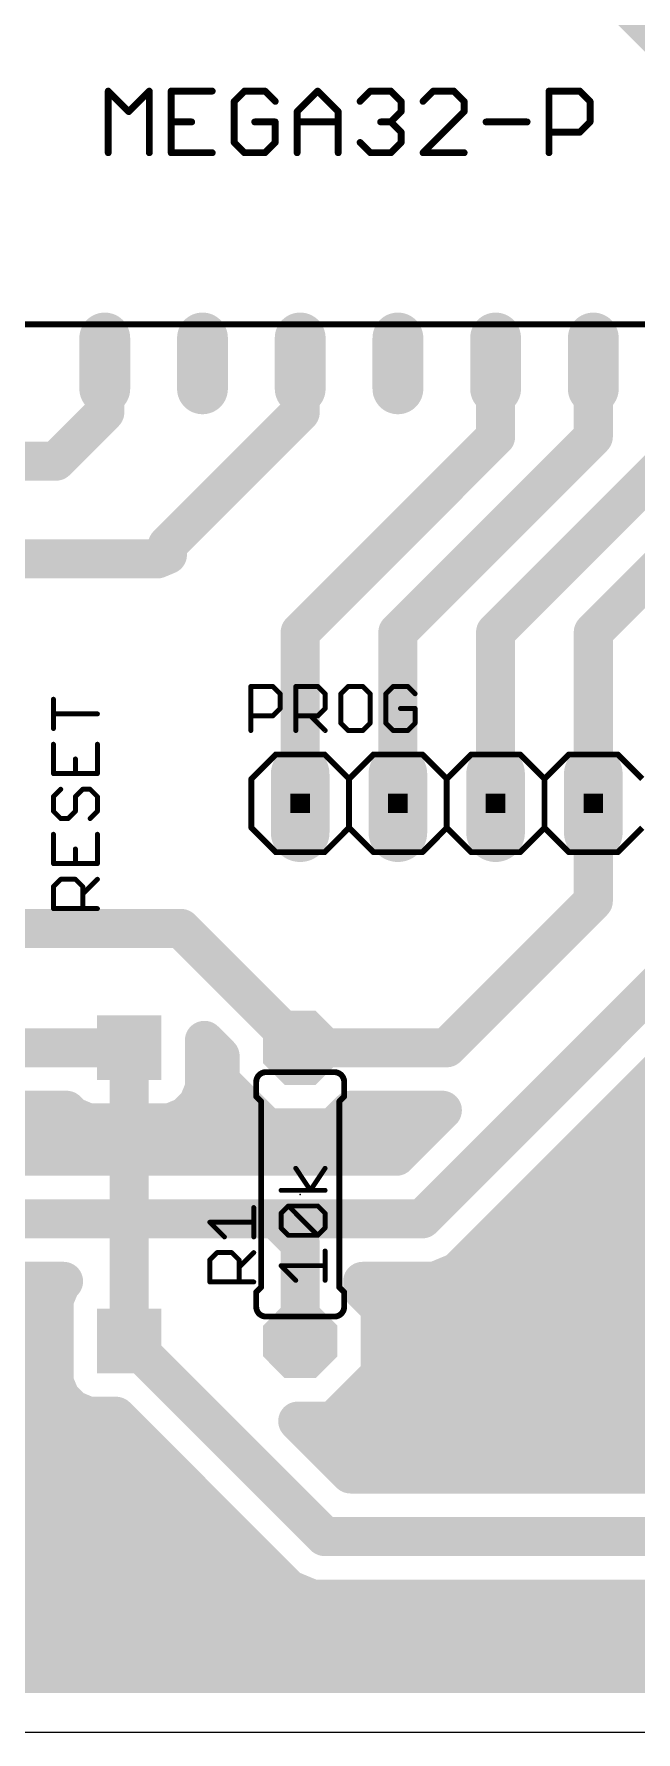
# Model space of a CAD drawing. Extents: x -9 to 115, y -5 to 71.
# Drawn here: x 38.8 to 54.45, y -5.08 to 39.04 of the extents above; entities that cross this region are included whole.
import ezdxf

# ---------------------------------------------------------------- set-up
doc = ezdxf.new("R2010")
doc.units = 0
for name, color, linetype in [('1', 12, 'CONTINUOUS'), ('16', 132, 'CONTINUOUS'), ('17', 110, 'CONTINUOUS'), ('18', 110, 'CONTINUOUS'), ('20', 31, 'CONTINUOUS'), ('21', 253, 'CONTINUOUS'), ('23', 53, 'CONTINUOUS'), ('25', 253, 'CONTINUOUS'), ('27', 253, 'CONTINUOUS'), ('51', 253, 'CONTINUOUS')]:
    doc.layers.add(name, color=color, linetype=linetype)

# ---------------------------------------------------------------- blocks, each defined once
blk = doc.blocks.new('LONGP100')
at = {"const_width": 1}
blk.add_lwpolyline([(-0.5, 0), (0.5, 0)], dxfattribs=at)
at = {"const_width": 0.5}
for points in [[(-0.5, 0.25, 1), (-0.5, -0.25)], [(0.5, -0.25, 1), (0.5, 0.25)]]:
    blk.add_lwpolyline(points, format="xyb", dxfattribs=at)
blk = doc.blocks.new('RECT')
blk.add_solid([(-0.5, -0.5), (0.5, -0.5), (-0.5, 0.5), (0.5, 0.5)])
blk = doc.blocks.new('OCTAGONP')
at = {"const_width": 0.5}
blk.add_lwpolyline([(-0.25, -0.1036), (-0.25, 0.1036), (-0.1036, 0.25), (0.1036, 0.25), (0.25, 0.1036), (0.25, -0.1036), (0.1036, -0.25), (-0.1036, -0.25), (-0.25, -0.1036), (-0.25, 0.1036)], dxfattribs=at)
blk = doc.blocks.new('SQUAREV')
blk.add_solid([(-0.5, -0.5), (0.5, -0.5), (-0.5, 0.5), (0.5, 0.5)])

msp = doc.modelspace()

# ---------------------------------------------------------------- linework, layer by layer
at = {"layer": '1', "const_width": 1.016}
msp.add_lwpolyline([(41.275, 12.7), (41.275, 5.08)], dxfattribs=at)
at = {"layer": '1', "const_width": 0.508}
for points in [[(41.529, 12.7, 1), (41.021, 12.7)], [(41.021, 5.08, 1), (41.529, 5.08)]]:
    msp.add_lwpolyline(points, format="xyb", dxfattribs=at)
at = {"layer": '16', "const_width": 1.016}
for points in [[(60.96, 33.02), (52.07, 41.91)], [(40.64, 30.48), (40.64, 29.21)], [(45.72, 29.21), (45.72, 30.48)], [(50.8, 30.48), (50.8, 28.575)], [(53.34, 30.48), (53.34, 28.575)], [(40.64, 29.21), (39.37, 27.94)], [(42.2683, 25.7583), (45.72, 29.21)], [(50.8, 28.575), (45.72, 23.495)], [(53.34, 28.575), (48.26, 23.495)], [(55.88, 28.575), (50.8, 23.495)], [(58.42, 28.575), (53.34, 23.495)], [(39.37, 27.94), (35.56, 27.94)], [(42.2683, 25.5096), (42.2683, 25.7583)], [(42.0037, 25.4), (36.83, 25.4)], [(42.2683, 25.5096), (42.0037, 25.4)], [(45.72, 23.495), (45.72, 19.05)], [(48.26, 23.495), (48.26, 19.05)], [(50.8, 23.495), (50.8, 19.05)], [(53.34, 23.495), (53.34, 19.05)], [(53.34, 19.05), (53.34, 16.51)], [(53.34, 16.51), (49.53, 12.7)], [(37.8206, 15.7988), (42.6212, 15.7988)], [(42.6212, 15.7988), (45.72, 12.7)], [(55.88, 15.24), (48.895, 8.255)], [(50.2731, 7.3342), (56.8008, 13.8619)], [(43.2308, 11.6395), (43.2308, 12.8903)], [(43.2308, 12.8903), (43.6372, 12.4839)], [(36.703, 12.7), (41.275, 12.7)], [(43.6372, 12.4839), (43.6372, 11.8373)], [(49.53, 12.7), (45.72, 12.7)], [(43.2308, 12.192), (43.6372, 12.192)], [(43.0607, 11.2287), (43.2308, 11.6395)], [(43.6372, 11.8373), (44.8573, 10.6172)], [(36.3796, 11.0744), (39.6437, 11.0744)], [(39.6437, 11.0744), (39.8037, 10.9143)], [(42.7463, 10.9143), (43.0607, 11.2287)], [(43.0079, 11.176), (44.2985, 11.176)], [(46.5827, 10.6172), (47.0399, 11.0744)], [(47.0399, 11.0744), (49.4155, 11.0744)], [(49.4155, 11.0744), (48.2217, 9.8806)], [(54.1149, 11.176), (74.2821, 11.176)], [(39.8037, 10.9143), (40.2145, 10.7442)], [(40.2145, 10.7442), (42.3355, 10.7442)], [(42.3355, 10.7442), (42.7463, 10.9143)], [(44.8573, 10.6172), (46.5827, 10.6172)], [(32.6828, 10.16), (48.5011, 10.16)], [(53.0989, 10.16), (70.0911, 10.16)], [(48.2217, 9.8806), (32.9622, 9.8806)], [(52.0829, 9.144), (69.0751, 9.144)], [(31.75, 8.255), (45.085, 8.255)], [(45.085, 8.255), (45.72, 7.62)], [(48.895, 8.255), (45.085, 8.255)], [(51.0669, 8.128), (68.0591, 8.128)], [(45.72, 7.62), (45.72, 5.08)], [(49.8158, 6.8769), (50.2731, 7.3342)], [(50.0509, 7.112), (67.1361, 7.112)], [(32.9622, 6.6294), (39.5675, 6.6294)], [(39.4893, 6.5513), (39.3192, 6.1405)], [(39.5675, 6.6294), (39.4893, 6.5513)], [(47.3456, 6.3999), (47.3456, 6.6294)], [(47.3456, 6.6294), (49.2184, 6.6294)], [(49.2184, 6.6294), (49.8158, 6.8769)], [(39.3192, 6.1405), (39.3192, 4.0195)], [(47.8028, 5.9427), (47.3456, 6.3999)], [(21.4518, 6.096), (39.3192, 6.096)], [(47.6495, 6.096), (66.9544, 6.096)], [(47.8028, 4.2173), (47.8028, 5.9427)], [(5.334, 5.08), (39.3192, 5.08)], [(41.275, 5.08), (46.355, 0)], [(47.8028, 5.08), (66.756, 5.08)], [(5.334, 4.064), (39.3192, 4.064)], [(39.3192, 4.0195), (39.4893, 3.6087)], [(46.5827, 2.9972), (47.8028, 4.2173)], [(47.6495, 4.064), (66.7004, 4.064)], [(39.4893, 3.6087), (39.8037, 3.2943)], [(29.5385, 3.048), (41.0081, 3.048)], [(39.8037, 3.2943), (40.2145, 3.1242)], [(40.2145, 3.1242), (40.9319, 3.1242)], [(40.9319, 3.1242), (45.4342, -1.3781)], [(46.6335, 3.048), (66.7004, 3.048)], [(47.0283, 1.6256), (45.6567, 2.9972)], [(45.6567, 2.9972), (46.5827, 2.9972)], [(29.6503, 2.032), (42.0241, 2.032)], [(46.6219, 2.032), (66.9664, 2.032)], [(67.3443, 1.6256), (47.0283, 1.6256)], [(29.6503, 1.016), (43.0401, 1.016)], [(29.6503, 0), (44.056, 0)], [(46.355, 0), (74.93, 0)], [(29.567, -1.016), (45.0721, -1.016)], [(45.4342, -1.3781), (46.0316, -1.6256)], [(46.0316, -1.6256), (75.2533, -1.6256)], [(10.509, -2.032), (108.236, -2.032)], [(88.9, -2.286), (17.526, -2.286)], [(10.327, -3.048), (108.418, -3.048)], [(108.644, -3.556), (10.101, -3.556)]]:
    msp.add_lwpolyline(points, dxfattribs=at)
at = {"layer": '16', "const_width": 0.508}
for points in [[(40.894, 30.48, 1), (40.386, 30.48)], [(45.974, 30.48, 1), (45.466, 30.48)], [(51.054, 30.48, 1), (50.546, 30.48)], [(53.594, 30.48, 1), (53.086, 30.48)], [(40.8196, 29.0304, 1), (40.4604, 29.3896)], [(45.8996, 29.0304, 1), (45.5404, 29.3896)], [(40.386, 29.21, 1), (40.894, 29.21)], [(45.466, 29.21, 1), (45.974, 29.21)], [(50.546, 28.575, 1), (51.054, 28.575)], [(50.9796, 28.3954, 1), (50.6204, 28.7546)], [(53.086, 28.575, 1), (53.594, 28.575)], [(53.5196, 28.3954, 1), (53.1604, 28.7546)], [(39.1904, 28.1196, 1), (39.5496, 27.7604)], [(39.37, 27.686, 1), (39.37, 28.194)], [(42.5223, 25.7583, 1), (42.0143, 25.7583)], [(42.0887, 25.9379, 1), (42.4479, 25.5787)], [(41.9065, 25.6347, 1), (42.1009, 25.1653)], [(42.0037, 25.146, 1), (42.0037, 25.654)], [(42.0143, 25.5096, 1), (42.5223, 25.5096)], [(42.3655, 25.2749, 1), (42.1711, 25.7443)], [(45.974, 23.495, 1), (45.466, 23.495)], [(45.5404, 23.6746, 1), (45.8996, 23.3154)], [(48.514, 23.495, 1), (48.006, 23.495)], [(48.0804, 23.6746, 1), (48.4396, 23.3154)], [(51.054, 23.495, 1), (50.546, 23.495)], [(50.6204, 23.6746, 1), (50.9796, 23.3154)], [(53.594, 23.495, 1), (53.086, 23.495)], [(53.1604, 23.6746, 1), (53.5196, 23.3154)], [(53.594, 19.05, 1), (53.086, 19.05)], [(45.466, 19.05, 1), (45.974, 19.05)], [(48.006, 19.05, 1), (48.514, 19.05)], [(50.546, 19.05, 1), (51.054, 19.05)], [(53.086, 19.05, 1), (53.594, 19.05)], [(53.5196, 16.3304, 1), (53.1604, 16.6896)], [(53.086, 16.51, 1), (53.594, 16.51)], [(42.8008, 15.9784, 1), (42.4416, 15.6192)], [(42.6212, 15.5448, 1), (42.6212, 16.0528)], [(43.4848, 12.8903, 1), (42.9768, 12.8903)], [(43.4104, 13.0699, 1), (43.0512, 12.7107)], [(41.275, 12.446, 1), (41.275, 12.954)], [(43.8912, 12.4839, 1), (43.3832, 12.4839)], [(43.4576, 12.3042, 1), (43.8168, 12.6635)], [(45.72, 12.954, 1), (45.72, 12.446)], [(45.5404, 12.5204, 1), (45.8996, 12.8796)], [(49.3504, 12.8796, 1), (49.7096, 12.5204)], [(49.53, 12.446, 1), (49.53, 12.954)], [(43.2308, 12.446, 1), (43.2308, 11.938)], [(43.6372, 11.938, 1), (43.6372, 12.446)], [(43.4655, 11.5423, 1), (42.9961, 11.7367)], [(43.8168, 12.0169, 1), (43.4576, 11.6577)], [(43.3832, 11.8373, 1), (43.8912, 11.8373)], [(39.8233, 11.254, 1), (39.4641, 10.8948)], [(39.6437, 10.8204, 1), (39.6437, 11.3284)], [(43.0079, 11.43, 1), (43.0079, 10.922)], [(42.826, 11.3259, 1), (43.2953, 11.1315)], [(43.2403, 11.0491, 1), (42.881, 11.4083)], [(42.9768, 11.6395, 1), (43.4848, 11.6395)], [(44.2985, 10.922, 1), (44.2985, 11.43)], [(47.0399, 11.3284, 1), (47.0399, 10.8204)], [(47.2195, 10.8948, 1), (46.8603, 11.254)], [(49.5951, 10.8948, 1), (49.2359, 11.254)], [(49.4155, 10.8204, 1), (49.4155, 11.3284)], [(54.1149, 11.43, 1), (54.1149, 10.922)], [(39.9009, 11.149, 1), (39.7065, 10.6797)], [(39.6241, 10.7347, 1), (39.9833, 11.0939)], [(40.2145, 10.9982, 1), (40.2145, 10.4902)], [(40.1173, 10.5095, 1), (40.3117, 10.9789)], [(42.2383, 10.9789, 1), (42.4327, 10.5095)], [(42.3355, 10.4902, 1), (42.3355, 10.9982)], [(42.5667, 11.0939, 1), (42.9259, 10.7347)], [(42.8435, 10.6797, 1), (42.6491, 11.149)], [(44.8573, 10.8712, 1), (44.8573, 10.3632)], [(44.6777, 10.4376, 1), (45.0369, 10.7968)], [(46.4031, 10.7968, 1), (46.7623, 10.4376)], [(46.5827, 10.3632, 1), (46.5827, 10.8712)], [(48.5011, 9.906, 1), (48.5011, 10.414)], [(53.0989, 10.414, 1), (53.0989, 9.906)], [(48.042, 10.0602, 1), (48.4013, 9.701)], [(48.2217, 9.6266, 1), (48.2217, 10.1346)], [(52.0829, 9.398, 1), (52.0829, 8.89)], [(45.2646, 8.4346, 1), (44.9054, 8.0754)], [(45.085, 8.509, 1), (45.085, 8.001)], [(45.085, 8.001, 1), (45.085, 8.509)], [(48.7154, 8.4346, 1), (49.0746, 8.0754)], [(48.895, 8.001, 1), (48.895, 8.509)], [(51.0669, 8.382, 1), (51.0669, 7.874)], [(45.974, 7.62, 1), (45.466, 7.62)], [(45.5404, 7.4404, 1), (45.8996, 7.7996)], [(50.0509, 7.366, 1), (50.0509, 6.858)], [(50.0935, 7.5138, 1), (50.4527, 7.1546)], [(50.4527, 7.1546, 1), (50.0935, 7.5138)], [(39.724, 6.4541, 1), (39.2547, 6.6485)], [(39.7471, 6.4498, 1), (39.3879, 6.809)], [(39.5675, 6.3754, 1), (39.5675, 6.8834)], [(47.5996, 6.6294, 1), (47.0916, 6.6294)], [(47.3456, 6.8834, 1), (47.3456, 6.3754)], [(49.1211, 6.8641, 1), (49.3156, 6.3947)], [(49.2184, 6.3754, 1), (49.2184, 6.8834)], [(49.6362, 7.0565, 1), (49.9954, 6.6973)], [(49.913, 6.6422, 1), (49.7186, 7.1115)], [(39.5732, 6.1405, 1), (39.0652, 6.1405)], [(39.3097, 6.7309, 1), (39.6689, 6.3717)], [(47.5252, 6.5795, 1), (47.166, 6.2203)], [(47.0916, 6.3999, 1), (47.5996, 6.3999)], [(39.0845, 6.2377, 1), (39.5539, 6.0433)], [(39.3192, 5.842, 1), (39.3192, 6.35)], [(47.6495, 6.35, 1), (47.6495, 5.842)], [(48.0568, 5.9427, 1), (47.5488, 5.9427)], [(47.6232, 5.7631, 1), (47.9824, 6.1223)], [(39.3192, 4.826, 1), (39.3192, 5.334)], [(41.4546, 5.2596, 1), (41.0954, 4.9004)], [(45.466, 5.08, 1), (45.974, 5.08)], [(47.8028, 5.334, 1), (47.8028, 4.826)], [(39.5539, 4.1167, 1), (39.0845, 3.9223)], [(39.3192, 3.81, 1), (39.3192, 4.318)], [(47.6495, 4.318, 1), (47.6495, 3.81)], [(47.5488, 4.2173, 1), (48.0568, 4.2173)], [(47.9824, 4.0377, 1), (47.6232, 4.3969)], [(39.0652, 4.0195, 1), (39.5732, 4.0195)], [(39.6689, 3.7883, 1), (39.3097, 3.4291)], [(39.2547, 3.5115, 1), (39.724, 3.7059)], [(39.9009, 3.529, 1), (39.7065, 3.0597)], [(39.6241, 3.1147, 1), (39.9833, 3.4739)], [(40.2145, 3.3782, 1), (40.2145, 2.8702)], [(40.1173, 2.8895, 1), (40.3117, 3.3589)], [(41.1115, 3.3038, 1), (40.7522, 2.9446)], [(40.9319, 2.8702, 1), (40.9319, 3.3782)], [(41.0081, 2.794, 1), (41.0081, 3.302)], [(46.6335, 3.302, 1), (46.6335, 2.794)], [(45.8363, 3.1768, 1), (45.4771, 2.8176)], [(45.6567, 3.2512, 1), (45.6567, 2.7432)], [(46.4031, 3.1768, 1), (46.7623, 2.8176)], [(46.5827, 2.7432, 1), (46.5827, 3.2512)], [(42.0241, 1.778, 1), (42.0241, 2.286)], [(46.6219, 2.286, 1), (46.6219, 1.778)], [(47.0283, 1.8796, 1), (47.0283, 1.3716)], [(46.8487, 1.446, 1), (47.208, 1.8052)], [(43.0401, 0.762, 1), (43.0401, 1.27)], [(44.056, -0.254, 1), (44.056, 0.254)], [(46.355, 0.254, 1), (46.355, -0.254)], [(46.1754, -0.1796, 1), (46.5346, 0.1796)], [(45.0721, -1.27, 1), (45.0721, -0.762)], [(45.5314, -1.1434, 1), (45.337, -1.6128)], [(45.2546, -1.5577, 1), (45.6138, -1.1985)], [(46.0316, -1.3716, 1), (46.0316, -1.8796)], [(45.9344, -1.8603, 1), (46.1288, -1.3909)]]:
    msp.add_lwpolyline(points, format="xyb", dxfattribs=at)
at = {"layer": '20'}
msp.add_line((3.81, -5.08), (114.915, -5.08), dxfattribs=at)
at = {"layer": '21', "const_width": 0.1524}
for points in [[(35.814, 31.496), (88.646, 31.496)], [(45.085, 20.32), (44.45, 19.685)], [(45.085, 20.32), (46.355, 20.32)], [(46.355, 20.32), (46.99, 19.685)], [(46.99, 19.685), (47.625, 20.32)], [(47.625, 20.32), (48.895, 20.32)], [(48.895, 20.32), (49.53, 19.685)], [(49.53, 19.685), (50.165, 20.32)], [(50.165, 20.32), (51.435, 20.32)], [(51.435, 20.32), (52.07, 19.685)], [(52.705, 20.32), (52.07, 19.685)], [(52.705, 20.32), (53.975, 20.32)], [(53.975, 20.32), (54.61, 19.685)], [(44.45, 19.685), (44.45, 18.415)], [(46.99, 19.685), (46.99, 18.415)], [(49.53, 19.685), (49.53, 18.415)], [(52.07, 19.685), (52.07, 18.415)], [(44.45, 18.415), (45.085, 17.78)], [(46.99, 18.415), (46.355, 17.78)], [(47.625, 17.78), (46.99, 18.415)], [(49.53, 18.415), (48.895, 17.78)], [(50.165, 17.78), (49.53, 18.415)], [(52.07, 18.415), (51.435, 17.78)], [(52.07, 18.415), (52.705, 17.78)], [(54.61, 18.415), (53.975, 17.78)], [(46.355, 17.78), (45.085, 17.78)], [(48.895, 17.78), (47.625, 17.78)], [(51.435, 17.78), (50.165, 17.78)], [(53.975, 17.78), (52.705, 17.78)], [(44.577, 11.811), (44.577, 11.43)], [(44.704, 11.303), (44.577, 11.43)], [(46.736, 11.303), (46.863, 11.43)], [(46.863, 11.811), (46.863, 11.43)], [(44.704, 6.477), (44.704, 11.303)], [(46.736, 6.477), (46.736, 11.303)], [(44.704, 6.477), (44.577, 6.35)], [(44.577, 5.969), (44.577, 6.35)], [(46.736, 6.477), (46.863, 6.35)], [(46.863, 5.969), (46.863, 6.35)]]:
    msp.add_lwpolyline(points, dxfattribs=at)
at = {"layer": '21'}
for points, const_width in [([(45.085, 20.3581, 1), (45.085, 20.2819)], 0.0762), ([(45.1119, 20.2931, 1), (45.0581, 20.3469)], 0.0762), ([(46.3819, 20.3469, 1), (46.3281, 20.2931)], 0.0762), ([(46.355, 20.2819, 1), (46.355, 20.3581)], 0.0762), ([(47.625, 20.3581, 1), (47.625, 20.2819)], 0.0762), ([(47.6519, 20.2931, 1), (47.5981, 20.3469)], 0.0762), ([(48.9219, 20.3469, 1), (48.8681, 20.2931)], 0.0762), ([(48.895, 20.2819, 1), (48.895, 20.3581)], 0.0762), ([(50.165, 20.3581, 1), (50.165, 20.2819)], 0.0762), ([(50.1919, 20.2931, 1), (50.1381, 20.3469)], 0.0762), ([(51.4619, 20.3469, 1), (51.4081, 20.2931)], 0.0762), ([(51.435, 20.2819, 1), (51.435, 20.3581)], 0.0762), ([(52.705, 20.3581, 1), (52.705, 20.2819)], 0.0762), ([(52.7319, 20.2931, 1), (52.6781, 20.3469)], 0.0762), ([(54.0019, 20.3469, 1), (53.9481, 20.2931)], 0.0762), ([(53.975, 20.2819, 1), (53.975, 20.3581)], 0.0762), ([(44.4881, 19.685, 1), (44.4119, 19.685)], 0.0762), ([(44.4231, 19.7119, 1), (44.4769, 19.6581)], 0.0762), ([(47.0281, 19.685, 1), (46.9519, 19.685)], 0.0762), ([(46.9631, 19.7119, 1), (47.0169, 19.6581)], 0.0762), ([(46.9631, 19.6581, 1), (47.0169, 19.7119)], 0.0762), ([(49.5681, 19.685, 1), (49.4919, 19.685)], 0.0762), ([(49.5031, 19.7119, 1), (49.5569, 19.6581)], 0.0762), ([(49.5031, 19.6581, 1), (49.5569, 19.7119)], 0.0762), ([(52.1081, 19.685, 1), (52.0319, 19.685)], 0.0762), ([(52.0431, 19.7119, 1), (52.0969, 19.6581)], 0.0762), ([(52.0431, 19.6581, 1), (52.0969, 19.7119)], 0.0762), ([(44.4119, 18.415, 1), (44.4881, 18.415)], 0.0762), ([(44.4769, 18.4419, 1), (44.4231, 18.3881)], 0.0762), ([(46.9519, 18.415, 1), (47.0281, 18.415)], 0.0762), ([(47.0169, 18.4419, 1), (46.9631, 18.3881)], 0.0762), ([(47.0169, 18.3881, 1), (46.9631, 18.4419)], 0.0762), ([(49.4919, 18.415, 1), (49.5681, 18.415)], 0.0762), ([(49.5569, 18.4419, 1), (49.5031, 18.3881)], 0.0762), ([(49.5569, 18.3881, 1), (49.5031, 18.4419)], 0.0762), ([(52.0319, 18.415, 1), (52.1081, 18.415)], 0.0762), ([(52.0969, 18.4419, 1), (52.0431, 18.3881)], 0.0762), ([(52.0969, 18.3881, 1), (52.0431, 18.4419)], 0.0762), ([(45.085, 17.8181, 1), (45.085, 17.7419)], 0.0762), ([(45.0581, 17.7531, 1), (45.1119, 17.8069)], 0.0762), ([(46.3281, 17.8069, 1), (46.3819, 17.7531)], 0.0762), ([(46.355, 17.7419, 1), (46.355, 17.8181)], 0.0762), ([(47.625, 17.8181, 1), (47.625, 17.7419)], 0.0762), ([(47.5981, 17.7531, 1), (47.6519, 17.8069)], 0.0762), ([(48.8681, 17.8069, 1), (48.9219, 17.7531)], 0.0762), ([(48.895, 17.7419, 1), (48.895, 17.8181)], 0.0762), ([(50.165, 17.8181, 1), (50.165, 17.7419)], 0.0762), ([(50.1381, 17.7531, 1), (50.1919, 17.8069)], 0.0762), ([(51.4081, 17.8069, 1), (51.4619, 17.7531)], 0.0762), ([(51.435, 17.7419, 1), (51.435, 17.8181)], 0.0762), ([(52.705, 17.8181, 1), (52.705, 17.7419)], 0.0762), ([(52.6781, 17.7531, 1), (52.7319, 17.8069)], 0.0762), ([(53.9481, 17.8069, 1), (54.0019, 17.7531)], 0.0762), ([(53.975, 17.7419, 1), (53.975, 17.8181)], 0.0762), ([(44.831, 12.065, 0.4142), (44.577, 11.811)], 0.1524), ([(44.831, 12.0269, 1), (44.831, 12.1031)], 0.0762), ([(46.863, 11.811, 0.4142), (46.609, 12.065)], 0.1524), ([(46.609, 12.1031, 1), (46.609, 12.0269)], 0.0762), ([(44.6151, 11.811, 1), (44.5389, 11.811)], 0.0762), ([(44.5389, 11.811, 1), (44.6151, 11.811)], 0.0762), ([(44.6039, 11.4569, 1), (44.5501, 11.4031)], 0.0762), ([(46.9011, 11.811, 1), (46.8249, 11.811)], 0.0762), ([(46.8249, 11.811, 1), (46.9011, 11.811)], 0.0762), ([(46.8899, 11.4031, 1), (46.8361, 11.4569)], 0.0762), ([(44.5389, 11.43, 1), (44.6151, 11.43)], 0.0762), ([(44.7421, 11.303, 1), (44.6659, 11.303)], 0.0762), ([(44.6771, 11.2761, 1), (44.7309, 11.3299)], 0.0762), ([(46.7741, 11.303, 1), (46.6979, 11.303)], 0.0762), ([(46.7091, 11.3299, 1), (46.7629, 11.2761)], 0.0762), ([(46.8249, 11.43, 1), (46.9011, 11.43)], 0.0762), ([(44.6151, 6.35, 1), (44.5389, 6.35)], 0.0762), ([(44.5501, 6.3769, 1), (44.6039, 6.3231)], 0.0762), ([(44.6659, 6.477, 1), (44.7421, 6.477)], 0.0762), ([(44.7309, 6.4501, 1), (44.6771, 6.5039)], 0.0762), ([(46.6979, 6.477, 1), (46.7741, 6.477)], 0.0762), ([(46.7629, 6.5039, 1), (46.7091, 6.4501)], 0.0762), ([(46.9011, 6.35, 1), (46.8249, 6.35)], 0.0762), ([(46.8361, 6.3231, 1), (46.8899, 6.3769)], 0.0762), ([(44.577, 5.969, 0.4142), (44.831, 5.715)], 0.1524), ([(44.6151, 5.969, 1), (44.5389, 5.969)], 0.0762), ([(44.5389, 5.969, 1), (44.6151, 5.969)], 0.0762), ([(44.831, 5.6769, 1), (44.831, 5.7531)], 0.0762), ([(46.609, 5.715, 0.4142), (46.863, 5.969)], 0.1524), ([(46.609, 5.7531, 1), (46.609, 5.6769)], 0.0762), ([(46.9011, 5.969, 1), (46.8249, 5.969)], 0.0762), ([(46.8249, 5.969, 1), (46.9011, 5.969)], 0.0762)]:
    msp.add_lwpolyline(points, format="xyb", dxfattribs=dict(at, const_width=const_width))
at = {"layer": '23'}
for p in [(52.07, 19.05), (45.72, 8.89)]:
    msp.add_point(p, dxfattribs=at)
at = {"layer": '25', "const_width": 0.127}
for points in [[(44.4373, 20.9423), (44.4373, 22.0863)], [(44.4373, 22.0863), (45.0093, 22.0863)], [(45.0093, 22.0863), (45.2, 21.8956)], [(45.6067, 20.9423), (45.6067, 22.0863)], [(45.6067, 22.0863), (46.1787, 22.0863)], [(46.1787, 22.0863), (46.3693, 21.8956)], [(46.9668, 22.0863), (46.7761, 21.8956)], [(47.3481, 22.0863), (46.9668, 22.0863)], [(47.5387, 21.8956), (47.3481, 22.0863)], [(48.1362, 22.0863), (47.9455, 21.8956)], [(48.5175, 22.0863), (48.1362, 22.0863)], [(48.7081, 21.8956), (48.5175, 22.0863)], [(39.3055, 20.9921), (39.3055, 21.7547)], [(45.2, 21.8956), (45.2, 21.5143)], [(46.3693, 21.8956), (46.3693, 21.5143)], [(46.7761, 21.8956), (46.7761, 21.133)], [(47.5387, 21.133), (47.5387, 21.8956)], [(47.9455, 21.8956), (47.9455, 21.133)], [(40.4495, 21.3734), (39.3055, 21.3734)], [(45.0093, 21.3236), (44.4373, 21.3236)], [(45.2, 21.5143), (45.0093, 21.3236)], [(46.1787, 21.3236), (45.6067, 21.3236)], [(45.988, 21.3236), (46.3693, 20.9423)], [(46.3693, 21.5143), (46.1787, 21.3236)], [(46.7761, 21.133), (46.9668, 20.9423)], [(47.3481, 20.9423), (47.5387, 21.133)], [(47.9455, 21.133), (48.1362, 20.9423)], [(48.7081, 21.5143), (48.3268, 21.5143)], [(48.5175, 20.9423), (48.7081, 21.133)], [(48.7081, 21.133), (48.7081, 21.5143)], [(46.9668, 20.9423), (47.3481, 20.9423)], [(48.1362, 20.9423), (48.5175, 20.9423)], [(39.3055, 20.5853), (39.3055, 19.8227)], [(40.4495, 19.8227), (40.4495, 20.5853)], [(39.3055, 19.8227), (40.4495, 19.8227)], [(39.8775, 19.8227), (39.8775, 20.204)], [(39.4962, 19.4159), (39.3055, 19.2253)], [(39.8775, 19.2253), (40.0682, 19.4159)], [(40.0682, 19.4159), (40.2588, 19.4159)], [(40.2588, 19.4159), (40.4495, 19.2253)], [(39.3055, 19.2253), (39.3055, 18.844)], [(39.8775, 18.844), (39.8775, 19.2253)], [(40.4495, 19.2253), (40.4495, 18.844)], [(39.3055, 18.844), (39.4962, 18.6533)], [(39.4962, 18.6533), (39.6868, 18.6533)], [(39.6868, 18.6533), (39.8775, 18.844)], [(40.4495, 18.844), (40.2588, 18.6533)], [(39.3055, 18.2465), (39.3055, 17.4839)], [(40.4495, 17.4839), (40.4495, 18.2465)], [(39.8775, 17.4839), (39.8775, 17.8652)], [(39.3055, 17.4839), (40.4495, 17.4839)], [(39.3055, 16.8865), (39.4962, 17.0772)], [(39.3055, 16.3145), (39.3055, 16.8865)], [(39.4962, 17.0772), (39.8775, 17.0772)], [(39.8775, 17.0772), (40.0682, 16.8865)], [(40.0682, 16.6958), (40.4495, 17.0772)], [(40.0682, 16.8865), (40.0682, 16.3145)], [(40.4495, 16.3145), (39.3055, 16.3145)], [(44.5135, 7.7841), (44.5135, 8.5468)], [(43.7508, 7.7841), (43.3695, 8.1654)], [(43.3695, 8.1654), (44.5135, 8.1654)], [(43.3695, 7.1867), (43.5602, 7.3774)], [(43.3695, 6.6147), (43.3695, 7.1867)], [(43.5602, 7.3774), (43.9415, 7.3774)], [(43.9415, 7.3774), (44.1322, 7.1867)], [(44.1322, 6.996), (44.5135, 7.3774)], [(44.1322, 7.1867), (44.1322, 6.6147)], [(44.5135, 6.6147), (43.3695, 6.6147)]]:
    msp.add_lwpolyline(points, dxfattribs=at)
at = {"layer": '25', "const_width": 0.0635}
for points in [[(44.4691, 22.0863, 1), (44.4055, 22.0863)], [(44.4373, 22.118, 1), (44.4373, 22.0545)], [(45.0317, 22.1087, 1), (44.9868, 22.0638)], [(45.0093, 22.0545, 1), (45.0093, 22.118)], [(45.6384, 22.0863, 1), (45.5749, 22.0863)], [(45.6067, 22.118, 1), (45.6067, 22.0545)], [(46.2011, 22.1087, 1), (46.1562, 22.0638)], [(46.1787, 22.0545, 1), (46.1787, 22.118)], [(46.9668, 22.118, 1), (46.9668, 22.0545)], [(46.9892, 22.0638, 1), (46.9443, 22.1087)], [(47.3705, 22.1087, 1), (47.3256, 22.0638)], [(47.3481, 22.0545, 1), (47.3481, 22.118)], [(48.1362, 22.118, 1), (48.1362, 22.0545)], [(48.1586, 22.0638, 1), (48.1137, 22.1087)], [(48.5399, 22.1087, 1), (48.495, 22.0638)], [(48.5175, 22.0545, 1), (48.5175, 22.118)], [(39.3373, 21.7547, 1), (39.2738, 21.7547)], [(45.2317, 21.8956, 1), (45.1682, 21.8956)], [(45.1775, 21.8732, 1), (45.2224, 21.9181)], [(46.4011, 21.8956, 1), (46.3376, 21.8956)], [(46.3469, 21.8732, 1), (46.3918, 21.9181)], [(46.8078, 21.8956, 1), (46.7443, 21.8956)], [(46.7536, 21.9181, 1), (46.7985, 21.8732)], [(47.5705, 21.8956, 1), (47.507, 21.8956)], [(47.5163, 21.8732, 1), (47.5612, 21.9181)], [(47.9772, 21.8956, 1), (47.9137, 21.8956)], [(47.923, 21.9181, 1), (47.9679, 21.8732)], [(48.6857, 21.8732, 1), (48.7306, 21.9181)], [(39.3055, 21.4052, 1), (39.3055, 21.3417)], [(40.4495, 21.3417, 1), (40.4495, 21.4052)], [(44.4373, 21.3554, 1), (44.4373, 21.2919)], [(44.9868, 21.3461, 1), (45.0317, 21.3012)], [(45.0093, 21.2919, 1), (45.0093, 21.3554)], [(45.1682, 21.5143, 1), (45.2317, 21.5143)], [(45.2224, 21.4918, 1), (45.1775, 21.5367)], [(45.6067, 21.3554, 1), (45.6067, 21.2919)], [(46.0105, 21.3461, 1), (45.9656, 21.3012)], [(46.1562, 21.3461, 1), (46.2011, 21.3012)], [(46.1787, 21.2919, 1), (46.1787, 21.3554)], [(46.3376, 21.5143, 1), (46.4011, 21.5143)], [(46.3918, 21.4918, 1), (46.3469, 21.5367)], [(46.7985, 21.1554, 1), (46.7536, 21.1105)], [(47.5612, 21.1105, 1), (47.5163, 21.1554)], [(47.9679, 21.1554, 1), (47.923, 21.1105)], [(48.3268, 21.546, 1), (48.3268, 21.4825)], [(48.7399, 21.5143, 1), (48.6764, 21.5143)], [(48.7306, 21.1105, 1), (48.6857, 21.1554)], [(48.7081, 21.4825, 1), (48.7081, 21.546)], [(39.2738, 20.9921, 1), (39.3373, 20.9921)], [(44.4055, 20.9423, 1), (44.4691, 20.9423)], [(45.5749, 20.9423, 1), (45.6384, 20.9423)], [(46.3469, 20.9198, 1), (46.3918, 20.9648)], [(46.7443, 21.133, 1), (46.8078, 21.133)], [(46.9668, 20.974, 1), (46.9668, 20.9106)], [(46.9443, 20.9198, 1), (46.9892, 20.9648)], [(47.3256, 20.9648, 1), (47.3705, 20.9198)], [(47.3481, 20.9106, 1), (47.3481, 20.974)], [(47.507, 21.133, 1), (47.5705, 21.133)], [(47.9137, 21.133, 1), (47.9772, 21.133)], [(48.1362, 20.974, 1), (48.1362, 20.9106)], [(48.1137, 20.9198, 1), (48.1586, 20.9648)], [(48.495, 20.9648, 1), (48.5399, 20.9198)], [(48.5175, 20.9106, 1), (48.5175, 20.974)], [(48.6764, 21.133, 1), (48.7399, 21.133)], [(39.3373, 20.5853, 1), (39.2738, 20.5853)], [(40.4813, 20.5853, 1), (40.4177, 20.5853)], [(39.3055, 19.8544, 1), (39.3055, 19.7909)], [(39.2738, 19.8227, 1), (39.3373, 19.8227)], [(39.9093, 20.204, 1), (39.8458, 20.204)], [(39.8458, 19.8227, 1), (39.9093, 19.8227)], [(40.4177, 19.8227, 1), (40.4813, 19.8227)], [(40.4495, 19.7909, 1), (40.4495, 19.8544)], [(39.5186, 19.3935, 1), (39.4737, 19.4384)], [(40.0682, 19.4477, 1), (40.0682, 19.3842)], [(40.0906, 19.3935, 1), (40.0457, 19.4384)], [(40.2813, 19.4384, 1), (40.2364, 19.3935)], [(40.2588, 19.3842, 1), (40.2588, 19.4477)], [(39.3373, 19.2253, 1), (39.2738, 19.2253)], [(39.2831, 19.2477, 1), (39.328, 19.2028)], [(39.9093, 19.2253, 1), (39.8458, 19.2253)], [(39.8551, 19.2477, 1), (39.9, 19.2028)], [(40.4813, 19.2253, 1), (40.4177, 19.2253)], [(40.427, 19.2028, 1), (40.472, 19.2477)], [(39.2738, 18.844, 1), (39.3373, 18.844)], [(39.328, 18.8664, 1), (39.2831, 18.8215)], [(39.4962, 18.685, 1), (39.4962, 18.6215)], [(39.4737, 18.6308, 1), (39.5186, 18.6757)], [(39.6644, 18.6757, 1), (39.7093, 18.6308)], [(39.6868, 18.6215, 1), (39.6868, 18.685)], [(39.8458, 18.844, 1), (39.9093, 18.844)], [(39.9, 18.8215, 1), (39.8551, 18.8664)], [(40.2364, 18.6757, 1), (40.2813, 18.6308)], [(40.4177, 18.844, 1), (40.4813, 18.844)], [(40.472, 18.8215, 1), (40.427, 18.8664)], [(39.3373, 18.2465, 1), (39.2738, 18.2465)], [(40.4813, 18.2465, 1), (40.4177, 18.2465)], [(39.9093, 17.8652, 1), (39.8458, 17.8652)], [(39.3055, 17.5157, 1), (39.3055, 17.4522)], [(39.2738, 17.4839, 1), (39.3373, 17.4839)], [(39.8458, 17.4839, 1), (39.9093, 17.4839)], [(40.4177, 17.4839, 1), (40.4813, 17.4839)], [(40.4495, 17.4522, 1), (40.4495, 17.5157)], [(39.3373, 16.8865, 1), (39.2738, 16.8865)], [(39.2831, 16.9089, 1), (39.328, 16.864)], [(39.4962, 17.1089, 1), (39.4962, 17.0454)], [(39.5186, 17.0547, 1), (39.4737, 17.0996)], [(39.9, 17.0996, 1), (39.8551, 17.0547)], [(39.8775, 17.0454, 1), (39.8775, 17.1089)], [(40.0999, 16.8865, 1), (40.0364, 16.8865)], [(40.0457, 16.864, 1), (40.0906, 16.9089)], [(40.472, 17.0547, 1), (40.427, 17.0996)], [(39.3055, 16.3463, 1), (39.3055, 16.2828)], [(39.2738, 16.3145, 1), (39.3373, 16.3145)], [(40.0364, 16.3145, 1), (40.0999, 16.3145)], [(40.0457, 16.7183, 1), (40.0906, 16.6734)], [(40.4495, 16.2828, 1), (40.4495, 16.3463)], [(44.5453, 8.5468, 1), (44.4817, 8.5468)], [(43.3695, 8.1972, 1), (43.3695, 8.1337)], [(43.392, 8.1879, 1), (43.3471, 8.143)], [(44.5135, 8.1337, 1), (44.5135, 8.1972)], [(43.7284, 7.7616, 1), (43.7733, 7.8066)], [(44.4817, 7.7841, 1), (44.5453, 7.7841)], [(43.4013, 7.1867, 1), (43.3378, 7.1867)], [(43.3471, 7.2091, 1), (43.392, 7.1642)], [(43.5602, 7.4091, 1), (43.5602, 7.3456)], [(43.5826, 7.3549, 1), (43.5377, 7.3998)], [(43.964, 7.3998, 1), (43.9191, 7.3549)], [(43.9415, 7.3456, 1), (43.9415, 7.4091)], [(44.1639, 7.1867, 1), (44.1004, 7.1867)], [(44.1097, 7.1642, 1), (44.1546, 7.2091)], [(44.536, 7.3549, 1), (44.491, 7.3998)], [(43.3695, 6.6465, 1), (43.3695, 6.583)], [(43.3378, 6.6147, 1), (43.4013, 6.6147)], [(44.1004, 6.6147, 1), (44.1639, 6.6147)], [(44.1097, 7.0185, 1), (44.1546, 6.9736)], [(44.5135, 6.583, 1), (44.5135, 6.6465)]]:
    msp.add_lwpolyline(points, format="xyb", dxfattribs=at)
at = {"layer": '27'}
for points, const_width in [([(40.7289, 35.9537), (40.7289, 37.5553)], 0.1778), ([(40.7289, 37.5553), (41.2628, 37.0214)], 0.1778), ([(41.2628, 37.0214), (41.7966, 37.5553)], 0.1778), ([(41.7966, 37.5553), (41.7966, 35.9537)], 0.1778), ([(43.4338, 37.5553), (42.3661, 37.5553)], 0.1778), ([(42.3661, 37.5553), (42.3661, 35.9537)], 0.1778), ([(44.2701, 37.5553), (44.0032, 37.2883)], 0.1778), ([(44.804, 37.5553), (44.2701, 37.5553)], 0.1778), ([(45.0709, 37.2883), (44.804, 37.5553)], 0.1778), ([(45.6404, 37.0214), (46.1742, 37.5553)], 0.1778), ([(46.1742, 37.5553), (46.7081, 37.0214)], 0.1778), ([(47.2775, 37.2883), (47.5445, 37.5553)], 0.1778), ([(47.5445, 37.5553), (48.0783, 37.5553)], 0.1778), ([(48.0783, 37.5553), (48.3452, 37.2883)], 0.1778), ([(49.1816, 37.5553), (48.9147, 37.2883)], 0.1778), ([(49.7155, 37.5553), (49.1816, 37.5553)], 0.1778), ([(49.9824, 37.2883), (49.7155, 37.5553)], 0.1778), ([(52.189, 35.9537), (52.189, 37.5553)], 0.1778), ([(52.189, 37.5553), (52.9898, 37.5553)], 0.1778), ([(52.9898, 37.5553), (53.2567, 37.2883)], 0.1778), ([(44.0032, 37.2883), (44.0032, 36.2206)], 0.1778), ([(45.6404, 35.9537), (45.6404, 37.0214)], 0.1778), ([(46.7081, 37.0214), (46.7081, 35.9537)], 0.1778), ([(48.3452, 37.0214), (48.0783, 36.7545)], 0.1778), ([(48.3452, 37.2883), (48.3452, 37.0214)], 0.1778), ([(48.9147, 35.9537), (49.9824, 37.0214)], 0.1778), ([(49.9824, 37.0214), (49.9824, 37.2883)], 0.1778), ([(53.2567, 37.2883), (53.2567, 36.7545)], 0.1778), ([(42.3661, 36.7545), (42.8999, 36.7545)], 0.1778), ([(45.0709, 36.7545), (44.5371, 36.7545)], 0.1778), ([(45.0709, 36.2206), (45.0709, 36.7545)], 0.1778), ([(45.6404, 36.7545), (46.7081, 36.7545)], 0.1778), ([(48.0783, 36.7545), (47.8114, 36.7545)], 0.1778), ([(48.0783, 36.7545), (48.3452, 36.4876)], 0.1778), ([(50.5518, 36.7545), (51.6196, 36.7545)], 0.1778), ([(53.2567, 36.7545), (52.9898, 36.4876)], 0.1778), ([(44.0032, 36.2206), (44.2701, 35.9537)], 0.1778), ([(44.804, 35.9537), (45.0709, 36.2206)], 0.1778), ([(47.5445, 35.9537), (47.2775, 36.2206)], 0.1778), ([(48.3452, 36.2206), (48.0783, 35.9537)], 0.1778), ([(48.3452, 36.4876), (48.3452, 36.2206)], 0.1778), ([(52.9898, 36.4876), (52.189, 36.4876)], 0.1778), ([(42.3661, 35.9537), (43.4338, 35.9537)], 0.1778), ([(44.2701, 35.9537), (44.804, 35.9537)], 0.1778), ([(48.0783, 35.9537), (47.5445, 35.9537)], 0.1778), ([(49.9824, 35.9537), (48.9147, 35.9537)], 0.1778), ([(45.9864, 8.995), (45.6051, 9.567)], 0.127), ([(46.3677, 9.567), (45.9864, 8.995)], 0.127), ([(46.3677, 8.995), (45.2237, 8.995)], 0.127), ([(45.2237, 8.3976), (45.4144, 8.5883)], 0.127), ([(45.2237, 8.0163), (45.2237, 8.3976)], 0.127), ([(45.4144, 8.5883), (46.177, 8.5883)], 0.127), ([(46.177, 7.8256), (45.4144, 8.5883)], 0.127), ([(46.177, 8.5883), (46.3677, 8.3976)], 0.127), ([(46.3677, 8.3976), (46.3677, 8.0163)], 0.127), ([(45.4144, 7.8256), (45.2237, 8.0163)], 0.127), ([(46.3677, 8.0163), (46.177, 7.8256)], 0.127), ([(46.177, 7.8256), (45.4144, 7.8256)], 0.127), ([(45.6051, 6.6562), (45.2237, 7.0375)], 0.127), ([(45.2237, 7.0375), (46.3677, 7.0375)], 0.127), ([(46.3677, 6.6562), (46.3677, 7.4189)], 0.127)]:
    msp.add_lwpolyline(points, dxfattribs=dict(at, const_width=const_width))
for points, const_width in [([(40.7603, 37.5867, 1), (40.6975, 37.5238)], 0.0889), ([(40.7734, 37.5553, 1), (40.6845, 37.5553)], 0.0889), ([(41.8411, 37.5553, 1), (41.7522, 37.5553)], 0.0889), ([(41.828, 37.5238, 1), (41.7652, 37.5867)], 0.0889), ([(42.4105, 37.5553, 1), (42.3216, 37.5553)], 0.0889), ([(42.3661, 37.5997, 1), (42.3661, 37.5108)], 0.0889), ([(43.4338, 37.5108, 1), (43.4338, 37.5997)], 0.0889), ([(44.2701, 37.5997, 1), (44.2701, 37.5108)], 0.0889), ([(44.3016, 37.5238, 1), (44.2387, 37.5867)], 0.0889), ([(44.8354, 37.5867, 1), (44.7726, 37.5238)], 0.0889), ([(44.804, 37.5108, 1), (44.804, 37.5997)], 0.0889), ([(46.2057, 37.5867, 1), (46.1428, 37.5238)], 0.0889), ([(46.2057, 37.5238, 1), (46.1428, 37.5867)], 0.0889), ([(47.5445, 37.5997, 1), (47.5445, 37.5108)], 0.0889), ([(47.5759, 37.5238, 1), (47.513, 37.5867)], 0.0889), ([(48.1097, 37.5867, 1), (48.0469, 37.5238)], 0.0889), ([(48.0783, 37.5108, 1), (48.0783, 37.5997)], 0.0889), ([(49.1816, 37.5997, 1), (49.1816, 37.5108)], 0.0889), ([(49.213, 37.5238, 1), (49.1502, 37.5867)], 0.0889), ([(49.7469, 37.5867, 1), (49.684, 37.5238)], 0.0889), ([(49.7155, 37.5108, 1), (49.7155, 37.5997)], 0.0889), ([(52.2334, 37.5553, 1), (52.1445, 37.5553)], 0.0889), ([(52.189, 37.5997, 1), (52.189, 37.5108)], 0.0889), ([(53.0212, 37.5867, 1), (52.9583, 37.5238)], 0.0889), ([(52.9898, 37.5108, 1), (52.9898, 37.5997)], 0.0889), ([(41.2313, 37.0528, 1), (41.2942, 36.99)], 0.0889), ([(41.2313, 36.99, 1), (41.2942, 37.0528)], 0.0889), ([(44.0477, 37.2883, 1), (43.9588, 37.2883)], 0.0889), ([(43.9718, 37.3198, 1), (44.0346, 37.2569)], 0.0889), ([(45.0395, 37.2569, 1), (45.1024, 37.3198)], 0.0889), ([(45.6848, 37.0214, 1), (45.5959, 37.0214)], 0.0889), ([(45.6089, 37.0528, 1), (45.6718, 36.99)], 0.0889), ([(46.7525, 37.0214, 1), (46.6636, 37.0214)], 0.0889), ([(46.6767, 36.99, 1), (46.7395, 37.0528)], 0.0889), ([(47.2461, 37.3198, 1), (47.309, 37.2569)], 0.0889), ([(48.3897, 37.2883, 1), (48.3008, 37.2883)], 0.0889), ([(48.3008, 37.0214, 1), (48.3897, 37.0214)], 0.0889), ([(48.3138, 37.2569, 1), (48.3767, 37.3198)], 0.0889), ([(48.3767, 36.99, 1), (48.3138, 37.0528)], 0.0889), ([(48.8833, 37.3198, 1), (48.9461, 37.2569)], 0.0889), ([(50.0268, 37.2883, 1), (49.9379, 37.2883)], 0.0889), ([(49.9379, 37.0214, 1), (50.0268, 37.0214)], 0.0889), ([(49.951, 37.2569, 1), (50.0138, 37.3198)], 0.0889), ([(50.0138, 36.99, 1), (49.951, 37.0528)], 0.0889), ([(53.3012, 37.2883, 1), (53.2123, 37.2883)], 0.0889), ([(53.2253, 37.2569, 1), (53.2881, 37.3198)], 0.0889), ([(42.3661, 36.7989, 1), (42.3661, 36.71)], 0.0889), ([(42.8999, 36.71, 1), (42.8999, 36.7989)], 0.0889), ([(44.5371, 36.7989, 1), (44.5371, 36.71)], 0.0889), ([(45.1154, 36.7545, 1), (45.0265, 36.7545)], 0.0889), ([(45.0709, 36.71, 1), (45.0709, 36.7989)], 0.0889), ([(45.6404, 36.7989, 1), (45.6404, 36.71)], 0.0889), ([(46.7081, 36.71, 1), (46.7081, 36.7989)], 0.0889), ([(47.8114, 36.7989, 1), (47.8114, 36.71)], 0.0889), ([(48.1097, 36.7859, 1), (48.0469, 36.7231)], 0.0889), ([(48.0469, 36.7859, 1), (48.1097, 36.7231)], 0.0889), ([(48.0783, 36.71, 1), (48.0783, 36.7989)], 0.0889), ([(50.5518, 36.7989, 1), (50.5518, 36.71)], 0.0889), ([(51.6196, 36.71, 1), (51.6196, 36.7989)], 0.0889), ([(53.2123, 36.7545, 1), (53.3012, 36.7545)], 0.0889), ([(53.2881, 36.7231, 1), (53.2253, 36.7859)], 0.0889), ([(44.0346, 36.2521, 1), (43.9718, 36.1892)], 0.0889), ([(43.9588, 36.2206, 1), (44.0477, 36.2206)], 0.0889), ([(45.0265, 36.2206, 1), (45.1154, 36.2206)], 0.0889), ([(45.1024, 36.1892, 1), (45.0395, 36.2521)], 0.0889), ([(47.309, 36.2521, 1), (47.2461, 36.1892)], 0.0889), ([(48.3897, 36.4876, 1), (48.3008, 36.4876)], 0.0889), ([(48.3008, 36.2206, 1), (48.3897, 36.2206)], 0.0889), ([(48.3138, 36.4561, 1), (48.3767, 36.519)], 0.0889), ([(48.3767, 36.1892, 1), (48.3138, 36.2521)], 0.0889), ([(52.189, 36.532, 1), (52.189, 36.4431)], 0.0889), ([(52.9583, 36.519, 1), (53.0212, 36.4561)], 0.0889), ([(52.9898, 36.4431, 1), (52.9898, 36.532)], 0.0889), ([(40.6845, 35.9537, 1), (40.7734, 35.9537)], 0.0889), ([(41.7522, 35.9537, 1), (41.8411, 35.9537)], 0.0889), ([(42.3661, 35.9982, 1), (42.3661, 35.9093)], 0.0889), ([(42.3216, 35.9537, 1), (42.4105, 35.9537)], 0.0889), ([(43.4338, 35.9093, 1), (43.4338, 35.9982)], 0.0889), ([(44.2701, 35.9982, 1), (44.2701, 35.9093)], 0.0889), ([(44.2387, 35.9223, 1), (44.3016, 35.9851)], 0.0889), ([(44.7726, 35.9851, 1), (44.8354, 35.9223)], 0.0889), ([(44.804, 35.9093, 1), (44.804, 35.9982)], 0.0889), ([(45.5959, 35.9537, 1), (45.6848, 35.9537)], 0.0889), ([(46.6636, 35.9537, 1), (46.7525, 35.9537)], 0.0889), ([(47.5445, 35.9982, 1), (47.5445, 35.9093)], 0.0889), ([(47.513, 35.9223, 1), (47.5759, 35.9851)], 0.0889), ([(48.0469, 35.9851, 1), (48.1097, 35.9223)], 0.0889), ([(48.0783, 35.9093, 1), (48.0783, 35.9982)], 0.0889), ([(48.9147, 35.9982, 1), (48.9147, 35.9093)], 0.0889), ([(48.8833, 35.9851, 1), (48.9461, 35.9223)], 0.0889), ([(49.9824, 35.9093, 1), (49.9824, 35.9982)], 0.0889), ([(52.1445, 35.9537, 1), (52.2334, 35.9537)], 0.0889), ([(45.6315, 9.5846, 1), (45.5786, 9.5494)], 0.0635), ([(46.3941, 9.5494, 1), (46.3413, 9.5846)], 0.0635), ([(45.2237, 9.0267, 1), (45.2237, 8.9632)], 0.0635), ([(45.96, 9.0126, 1), (46.0128, 8.9774)], 0.0635), ([(45.96, 8.9774, 1), (46.0128, 9.0126)], 0.0635), ([(46.3677, 8.9632, 1), (46.3677, 9.0267)], 0.0635), ([(45.2555, 8.3976, 1), (45.192, 8.3976)], 0.0635), ([(45.2013, 8.42, 1), (45.2462, 8.3751)], 0.0635), ([(45.4144, 8.62, 1), (45.4144, 8.5565)], 0.0635), ([(45.4368, 8.6107, 1), (45.3919, 8.5658)], 0.0635), ([(45.4368, 8.5658, 1), (45.3919, 8.6107)], 0.0635), ([(46.1995, 8.6107, 1), (46.1546, 8.5658)], 0.0635), ([(46.177, 8.5565, 1), (46.177, 8.62)], 0.0635), ([(46.3995, 8.3976, 1), (46.3359, 8.3976)], 0.0635), ([(46.3452, 8.3751, 1), (46.3902, 8.42)], 0.0635), ([(45.192, 8.0163, 1), (45.2555, 8.0163)], 0.0635), ([(45.2462, 8.0387, 1), (45.2013, 7.9938)], 0.0635), ([(46.3359, 8.0163, 1), (46.3995, 8.0163)], 0.0635), ([(46.3902, 7.9938, 1), (46.3452, 8.0387)], 0.0635), ([(45.4144, 7.8574, 1), (45.4144, 7.7939)], 0.0635), ([(45.3919, 7.8031, 1), (45.4368, 7.8481)], 0.0635), ([(46.1546, 7.8481, 1), (46.1995, 7.8031)], 0.0635), ([(46.1546, 7.8031, 1), (46.1995, 7.8481)], 0.0635), ([(46.177, 7.7939, 1), (46.177, 7.8574)], 0.0635), ([(45.2237, 7.0693, 1), (45.2237, 7.0058)], 0.0635), ([(45.2462, 7.06, 1), (45.2013, 7.0151)], 0.0635), ([(46.3995, 7.4189, 1), (46.3359, 7.4189)], 0.0635), ([(46.3677, 7.0058, 1), (46.3677, 7.0693)], 0.0635), ([(45.5826, 6.6338, 1), (45.6275, 6.6787)], 0.0635), ([(46.3359, 6.6562, 1), (46.3995, 6.6562)], 0.0635)]:
    msp.add_lwpolyline(points, format="xyb", dxfattribs=dict(at, const_width=const_width))
at = {"layer": '51'}
for points, const_width in [([(45.72, 12.7), (45.72, 12.319)], 0.6096), ([(44.831, 12.065), (46.609, 12.065)], 0.1524), ([(44.831, 5.715), (46.609, 5.715)], 0.1524), ([(45.72, 5.461), (45.72, 5.08)], 0.6096)]:
    msp.add_lwpolyline(points, dxfattribs=dict(at, const_width=const_width))
for points, const_width in [([(45.8724, 12.7, 1), (45.5676, 12.7)], 0.3048), ([(45.5676, 12.319, 1), (45.8724, 12.319)], 0.3048), ([(44.831, 12.1031, 1), (44.831, 12.0269)], 0.0762), ([(46.609, 12.0269, 1), (46.609, 12.1031)], 0.0762), ([(44.831, 5.7531, 1), (44.831, 5.6769)], 0.0762), ([(45.8724, 5.461, 1), (45.5676, 5.461)], 0.3048), ([(46.609, 5.6769, 1), (46.609, 5.7531)], 0.0762), ([(45.5676, 5.08, 1), (45.8724, 5.08)], 0.3048)]:
    msp.add_lwpolyline(points, format="xyb", dxfattribs=dict(at, const_width=const_width))

# ---------------------------------------------------------------- block references
at = {"layer": '17'}
for name, p, xscale, yscale, rotation in [('LONGP100', (40.64, 30.48), 1.3208, 1.3208, 90), ('LONGP100', (40.64, 30.48), 1.3208, 1.3208, 90), ('LONGP100', (43.18, 30.48), 1.3208, 1.3208, 90), ('LONGP100', (43.18, 30.48), 1.3208, 1.3208, 90), ('LONGP100', (45.72, 30.48), 1.3208, 1.3208, 90), ('LONGP100', (45.72, 30.48), 1.3208, 1.3208, 90), ('LONGP100', (48.26, 30.48), 1.3208, 1.3208, 90), ('LONGP100', (48.26, 30.48), 1.3208, 1.3208, 90), ('LONGP100', (50.8, 30.48), 1.3208, 1.3208, 90), ('LONGP100', (50.8, 30.48), 1.3208, 1.3208, 90), ('LONGP100', (53.34, 30.48), 1.3208, 1.3208, 90), ('LONGP100', (53.34, 30.48), 1.3208, 1.3208, 90), ('LONGP100', (45.72, 19.05), 1.524, 1.524, 90), ('LONGP100', (45.72, 19.05), 1.524, 1.524, 90), ('LONGP100', (48.26, 19.05), 1.524, 1.524, 90), ('LONGP100', (48.26, 19.05), 1.524, 1.524, 90), ('LONGP100', (50.8, 19.05), 1.524, 1.524, 90), ('LONGP100', (50.8, 19.05), 1.524, 1.524, 90), ('LONGP100', (53.34, 19.05), 1.524, 1.524, 90), ('LONGP100', (53.34, 19.05), 1.524, 1.524, 90), ('OCTAGONP', (45.72, 12.7), 1.9304, 1.9304, 270), ('OCTAGONP', (45.72, 12.7), 1.9304, 1.9304, 270), ('OCTAGONP', (45.72, 5.08), 1.9304, 1.9304, 270), ('OCTAGONP', (45.72, 5.08), 1.9304, 1.9304, 270)]:
    msp.add_blockref(name, p, dxfattribs=dict(at, xscale=xscale, yscale=yscale, rotation=rotation))
at = {"layer": '18', "xscale": 1.6764, "yscale": 1.6764}
for p in [(41.275, 12.7), (41.275, 12.7), (41.275, 5.08), (41.275, 5.08)]:
    msp.add_blockref('SQUAREV', p, dxfattribs=at)
at = {"layer": '51', "xscale": 0.508, "yscale": 0.508}
for p in [(45.72, 19.05), (48.26, 19.05), (50.8, 19.05), (53.34, 19.05)]:
    msp.add_blockref('RECT', p, dxfattribs=at)
at = {"layer": '51', "xscale": 0.254, "yscale": 0.6096, "rotation": 270}
for p in [(45.72, 12.192), (45.72, 5.588)]:
    msp.add_blockref('RECT', p, dxfattribs=at)

doc.saveas('drawing.dxf')
